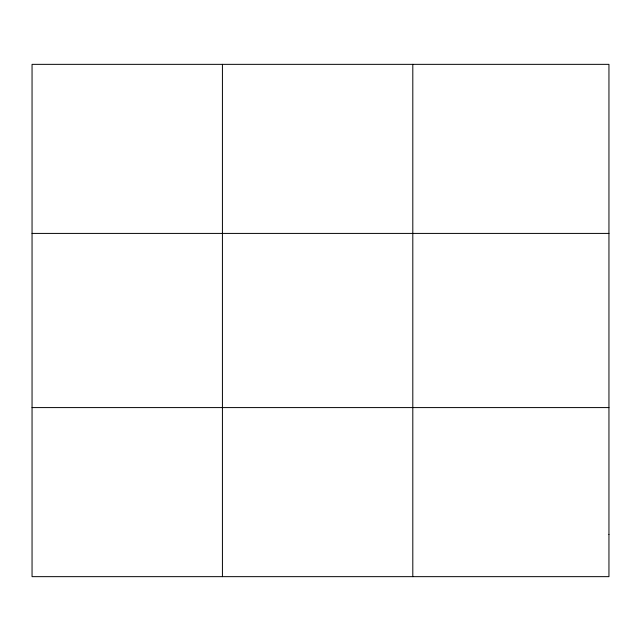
<?xml version="1.0" encoding="UTF-8"?>
<svg xmlns="http://www.w3.org/2000/svg" width="641" height="641" viewBox="0 0 641 641"><rect width="100%" height="100%" fill="white"/><g stroke="black" fill="none" stroke-linecap="round" stroke-linejoin="round"><path stroke-width="0.96" d="M222.427 576.652L222.427 64.348M412.804 576.652L412.804 64.348M32.05 233.412L608.95 233.412M32.05 407.588L608.95 407.588M608.95 534.386L608.95 576.652L32.05 576.652L32.05 64.348L608.95 64.348L608.95 534.386"/></g></svg>
